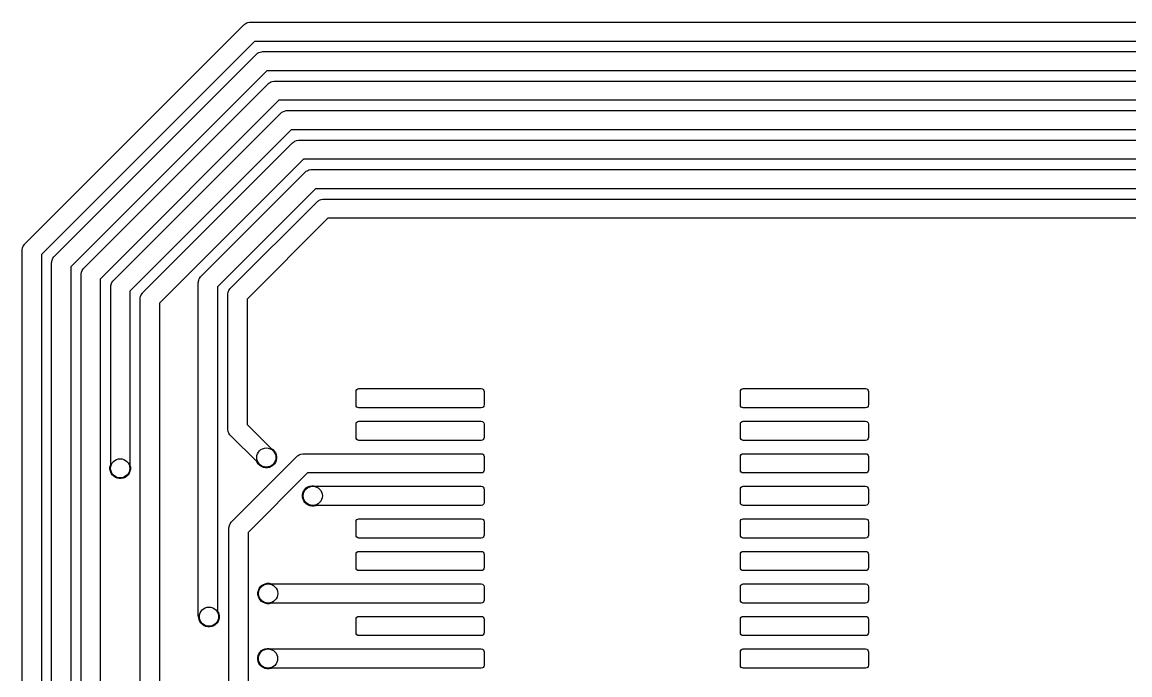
# Model space of a CAD drawing. Extents: x 40 to 257, y -149 to -40.
# Drawn here: x 39.8 to 126.2, y -90.9 to -39.9 of the extents above; entities that cross this region are included whole.
import ezdxf

# ---------------------------------------------------------------- set-up
doc = ezdxf.new("R2010")
doc.units = 0
doc.layers.add('BLACK', color=7, linetype='CONTINUOUS')

msp = doc.modelspace()

# ---------------------------------------------------------------- linework, layer by layer
at = {"layer": 'BLACK', "linetype": 'CONTINUOUS'}
for p, q in [((39.97667, -57.235965), (57.058966, -40.15367)), ((57.058966, -40.15367), (57.113501, -40.104242)), ((57.113501, -40.104242), (57.171345, -40.065592)), ((57.171345, -40.065592), (57.235748, -40.022559)), ((57.235748, -40.022559), (57.292013, -39.999253)), ((57.292013, -39.999253), (57.371583, -39.966294)), ((57.371583, -39.966294), (57.515783, -39.937611)), ((57.515783, -39.937611), (57.589296, -39.934)), ((57.589296, -39.934), (218.410226, -39.934)), ((57.899956, -41.434), (41.256999, -58.076955)), ((218.410226, -41.434), (57.899956, -41.434)), ((58.066607, -42.405242), (58.124451, -42.366592)), ((58.124451, -42.366592), (58.188854, -42.323559)), ((58.188854, -42.323559), (58.245119, -42.300253)), ((58.245119, -42.300253), (58.324689, -42.267294)), ((58.324689, -42.267294), (58.468889, -42.238611)), ((58.468889, -42.238611), (58.542402, -42.235)), ((58.542402, -42.235), (218.195226, -42.235)), ((42.27767, -58.189072), (58.012072, -42.45467)), ((58.012072, -42.45467), (58.066607, -42.405242)), ((58.853062, -43.735), (43.558, -59.030062)), ((218.195226, -43.735), (58.853062, -43.735)), ((44.57867, -59.142176), (58.965176, -44.75567)), ((58.965176, -44.75567), (59.019711, -44.706242)), ((59.019711, -44.706242), (59.077555, -44.667592)), ((59.077555, -44.667592), (59.141958, -44.624559)), ((59.141958, -44.624559), (59.198223, -44.601253)), ((59.198223, -44.601253), (59.277793, -44.568294)), ((59.277793, -44.568294), (59.421993, -44.539611)), ((59.421993, -44.539611), (59.495506, -44.536)), ((59.495506, -44.536), (122.77, -44.536)), ((122.77, -44.536), (218.580226, -44.536)), ((59.806166, -46.036), (45.859, -59.983166)), ((122.77, -46.036), (59.806166, -46.036)), ((218.580226, -46.036), (122.77, -46.036)), ((46.88767, -60.08728), (59.918281, -47.05667)), ((59.918281, -47.05667), (59.972816, -47.007242)), ((59.972816, -47.007242), (60.03066, -46.968592)), ((60.03066, -46.968592), (60.095063, -46.925559)), ((60.095063, -46.925559), (60.151328, -46.902253)), ((60.151328, -46.902253), (60.230898, -46.869294)), ((60.230898, -46.869294), (60.375098, -46.840611)), ((60.375098, -46.840611), (60.448611, -46.837)), ((60.448611, -46.837), (218.540226, -46.837)), ((60.759271, -48.337), (48.168, -60.92827)), ((218.540226, -48.337), (60.759271, -48.337)), ((60.925921, -49.308242), (60.983765, -49.269592)), ((60.983765, -49.269592), (61.048168, -49.226559)), ((61.048168, -49.226559), (61.184002, -49.170295)), ((61.184002, -49.170295), (61.328203, -49.141611)), ((61.328203, -49.141611), (61.401716, -49.138)), ((61.401716, -49.138), (218.708226, -49.138)), ((49.18867, -61.040386), (60.871386, -49.35767)), ((60.871386, -49.35767), (60.925921, -49.308242)), ((61.712376, -50.638), (50.469, -61.881376)), ((218.708226, -50.638), (61.712376, -50.638)), ((53.72867, -59.75449), (61.824491, -51.65867)), ((61.824491, -51.65867), (61.879026, -51.609242)), ((61.879026, -51.609242), (61.93687, -51.570592)), ((61.93687, -51.570592), (62.001273, -51.527559)), ((62.001273, -51.527559), (62.057538, -51.504253)), ((62.057538, -51.504253), (62.137108, -51.471294)), ((62.137108, -51.471294), (62.281308, -51.442611)), ((62.281308, -51.442611), (62.354821, -51.439)), ((62.354821, -51.439), (188.10518, -51.439)), ((62.665481, -52.939), (55.009, -60.59548)), ((187.79452, -52.939), (62.665481, -52.939)), ((56.02967, -60.707596), (62.777596, -53.95967)), ((62.777596, -53.95967), (62.83213, -53.910242)), ((62.83213, -53.910242), (62.893254, -53.8694)), ((62.893254, -53.8694), (62.954378, -53.828559)), ((62.954378, -53.828559), (63.090212, -53.772295)), ((63.090212, -53.772295), (63.234413, -53.743611)), ((63.234413, -53.743611), (63.307926, -53.74)), ((63.307926, -53.74), (187.152074, -53.74)), ((63.618586, -55.24), (57.31, -61.548586)), ((186.841414, -55.24), (63.618586, -55.24)), ((39.756999, -119.431223), (39.757, -57.766295)), ((39.757, -57.766295), (39.760611, -57.692782)), ((39.760611, -57.692782), (39.789294, -57.548582)), ((39.789294, -57.548582), (39.845559, -57.412748)), ((39.845559, -57.412747), (39.927242, -57.2905)), ((39.845559, -57.412748), (39.845559, -57.412747)), ((39.927242, -57.2905), (39.97667, -57.235965)), ((41.256999, -58.076955), (41.256999, -119.431223)), ((42.058, -58.719402), (42.061611, -58.645889)), ((42.058, -120.827331), (42.058, -58.719402)), ((42.061611, -58.645889), (42.090294, -58.501689)), ((42.090294, -58.501689), (42.146559, -58.365855)), ((42.146559, -58.365854), (42.228242, -58.243607)), ((42.146559, -58.365855), (42.146559, -58.365854)), ((42.228242, -58.243607), (42.27767, -58.189072)), ((43.558, -59.030062), (43.558, -120.827331)), ((44.359, -59.672506), (44.362611, -59.598993)), ((44.362611, -59.598993), (44.368952, -59.567115)), ((44.368952, -59.567115), (44.391294, -59.454793)), ((44.391294, -59.454793), (44.447559, -59.318959)), ((44.447559, -59.318958), (44.529242, -59.196711)), ((44.447559, -59.318959), (44.447559, -59.318958)), ((44.529242, -59.196711), (44.57867, -59.142176)), ((44.359, -101.989), (44.359, -59.672506)), ((45.859, -59.983166), (45.859, -101.67834)), ((46.671611, -60.544097), (46.682066, -60.491537)), ((46.682066, -60.491537), (46.700294, -60.399897)), ((46.700294, -60.399897), (46.756559, -60.264063)), ((46.756559, -60.264062), (46.838242, -60.141815)), ((46.756559, -60.264063), (46.756559, -60.264062)), ((46.838242, -60.141815), (46.88767, -60.08728)), ((53.509, -60.28482), (53.512611, -60.211307)), ((53.509, -86.259), (53.509, -60.28482)), ((53.512611, -60.211307), (53.526434, -60.141815)), ((53.526434, -60.141815), (53.541294, -60.067107)), ((53.541294, -60.067107), (53.586063, -59.959026)), ((53.586063, -59.959026), (53.597559, -59.931272)), ((53.597559, -59.931272), (53.679242, -59.809025)), ((53.679242, -59.809025), (53.72867, -59.75449)), ((46.668, -60.61761), (46.671611, -60.544097)), ((46.668, -74.470912), (46.668, -60.61761)), ((48.168, -60.92827), (48.168, -74.509539)), ((48.980879, -61.455639), (49.001294, -61.353003)), ((49.001294, -61.353003), (49.057559, -61.217169)), ((49.057559, -61.217168), (49.139242, -61.094921)), ((49.057559, -61.217169), (49.057559, -61.217168)), ((49.139242, -61.094921), (49.18867, -61.040386)), ((55.009, -60.59548), (55.009, -85.908201)), ((55.81, -61.237926), (55.813611, -61.164413)), ((55.81, -71.66), (55.81, -61.237926)), ((55.813611, -61.164413), (55.842294, -61.020213)), ((55.842294, -61.020213), (55.875253, -60.940643)), ((55.875253, -60.940643), (55.898559, -60.884378)), ((55.898559, -60.884378), (55.980242, -60.762131)), ((55.980242, -60.762131), (56.02967, -60.707596)), ((48.969, -61.570716), (48.972611, -61.497203)), ((48.969, -100.303331), (48.969, -61.570716)), ((48.972611, -61.497203), (48.980879, -61.455639)), ((50.469, -61.881376), (50.469, -100.303331)), ((57.31, -61.548586), (57.31, -71.34934)), ((65.82, -68.765), (65.837127, -68.678896)), ((65.82, -69.815), (65.82, -68.765)), ((65.837127, -68.678896), (65.885901, -68.605901)), ((65.885901, -68.605901), (65.958896, -68.557127)), ((65.958896, -68.557127), (66.045, -68.54)), ((66.045, -68.54), (75.595, -68.54)), ((75.595, -68.54), (75.681104, -68.557127)), ((75.681104, -68.557127), (75.754099, -68.605901)), ((75.754099, -68.605901), (75.802873, -68.678896)), ((75.802873, -68.678896), (75.82, -68.765)), ((75.82, -68.765), (75.82, -69.815)), ((95.82, -68.765), (95.837127, -68.678896)), ((95.82, -69.815), (95.82, -68.765)), ((95.837127, -68.678896), (95.885901, -68.605901)), ((95.885901, -68.605901), (95.958896, -68.557127)), ((95.958896, -68.557127), (96.045, -68.54)), ((96.045, -68.54), (105.595, -68.54)), ((105.595, -68.54), (105.681104, -68.557127)), ((105.681104, -68.557127), (105.754099, -68.605901)), ((105.754099, -68.605901), (105.802873, -68.678896)), ((105.802873, -68.678896), (105.82, -68.765)), ((105.82, -68.765), (105.82, -69.815)), ((65.837127, -69.901104), (65.82, -69.815)), ((65.885901, -69.974099), (65.837127, -69.901104)), ((65.958896, -70.022873), (65.885901, -69.974099)), ((66.045, -70.04), (65.958896, -70.022873)), ((75.681104, -70.022873), (75.595, -70.04)), ((75.754099, -69.974099), (75.681104, -70.022873)), ((75.802873, -69.901104), (75.754099, -69.974099)), ((75.82, -69.815), (75.802873, -69.901104)), ((95.837127, -69.901104), (95.82, -69.815)), ((95.885901, -69.974099), (95.837127, -69.901104)), ((95.958896, -70.022873), (95.885901, -69.974099)), ((96.045, -70.04), (95.958896, -70.022873)), ((105.681104, -70.022873), (105.595, -70.04)), ((105.754099, -69.974099), (105.681104, -70.022873)), ((105.802873, -69.901104), (105.754099, -69.974099)), ((105.82, -69.815), (105.802873, -69.901104)), ((75.595, -70.04), (66.045, -70.04)), ((105.595, -70.04), (96.045, -70.04)), ((55.813611, -71.733513), (55.81, -71.66)), ((55.842294, -71.877713), (55.813611, -71.733513)), ((57.31, -71.34934), (59.15957, -73.19891)), ((65.82, -71.305), (65.837127, -71.218896)), ((65.82, -72.355), (65.82, -71.305)), ((65.837127, -71.218896), (65.885901, -71.145901)), ((65.885901, -71.145901), (65.958896, -71.097127)), ((65.958896, -71.097127), (66.045, -71.08)), ((66.045, -71.08), (75.595, -71.08)), ((75.595, -71.08), (75.681104, -71.097127)), ((75.681104, -71.097127), (75.754099, -71.145901)), ((75.754099, -71.145901), (75.802873, -71.218896)), ((75.802873, -71.218896), (75.82, -71.305)), ((75.82, -71.305), (75.82, -72.355)), ((95.82, -71.305), (95.837127, -71.218896)), ((95.82, -72.355), (95.82, -71.305)), ((95.837127, -71.218896), (95.885901, -71.145901)), ((95.885901, -71.145901), (95.958896, -71.097127)), ((95.958896, -71.097127), (96.045, -71.08)), ((96.045, -71.08), (105.595, -71.08)), ((105.595, -71.08), (105.681104, -71.097127)), ((105.681104, -71.097127), (105.754099, -71.145901)), ((105.754099, -71.145901), (105.802873, -71.218896)), ((105.802873, -71.218896), (105.82, -71.305)), ((105.82, -71.305), (105.82, -72.355)), ((55.875253, -71.957283), (55.842294, -71.877713)), ((55.898559, -72.013548), (55.875253, -71.957283)), ((55.980242, -72.135795), (55.898559, -72.013548)), ((56.02967, -72.19033), (55.980242, -72.135795)), ((58.09891, -74.25957), (56.02967, -72.19033)), ((65.837127, -72.441104), (65.82, -72.355)), ((65.885901, -72.514099), (65.837127, -72.441104)), ((65.958896, -72.562873), (65.885901, -72.514099)), ((66.045, -72.58), (65.958896, -72.562873)), ((75.595, -72.58), (66.045, -72.58)), ((75.681104, -72.562873), (75.595, -72.58)), ((75.754099, -72.514099), (75.681104, -72.562873)), ((75.802873, -72.441104), (75.754099, -72.514099)), ((75.82, -72.355), (75.802873, -72.441104)), ((95.837127, -72.441104), (95.82, -72.355)), ((95.885901, -72.514099), (95.837127, -72.441104)), ((95.958896, -72.562873), (95.885901, -72.514099)), ((96.045, -72.58), (95.958896, -72.562873)), ((105.595, -72.58), (96.045, -72.58)), ((105.681104, -72.562873), (105.595, -72.58)), ((105.754099, -72.514099), (105.681104, -72.562873)), ((105.802873, -72.441104), (105.754099, -72.514099)), ((105.82, -72.355), (105.802873, -72.441104)), ((59.15957, -73.19891), (59.197117, -73.214463)), ((59.197117, -73.214463), (59.327515, -73.301592)), ((59.327515, -73.301592), (59.438408, -73.412485)), ((59.438408, -73.412485), (59.525537, -73.542883)), ((56.11967, -78.91967), (61.19967, -73.83967)), ((58.114463, -74.297117), (58.09891, -74.25957)), ((58.201592, -74.427515), (58.114463, -74.297117)), ((59.525537, -74.297117), (59.438408, -74.427515)), ((59.525537, -73.542883), (59.585552, -73.687772)), ((59.585552, -74.152228), (59.525537, -74.297117)), ((59.585552, -73.687772), (59.616148, -73.841586)), ((59.616148, -73.998414), (59.585552, -74.152228)), ((59.616148, -73.841586), (59.616148, -73.998414)), ((61.19967, -73.83967), (61.254205, -73.790242)), ((61.254205, -73.790242), (61.301118, -73.758896)), ((61.301118, -73.758896), (61.376452, -73.708559)), ((61.376452, -73.708559), (61.432717, -73.685253)), ((61.432717, -73.685253), (61.512287, -73.652294)), ((61.512287, -73.652294), (61.656487, -73.623611)), ((61.656487, -73.623611), (61.73, -73.62)), ((61.73, -73.62), (70.82, -73.62)), ((70.82, -73.62), (75.595, -73.62)), ((75.595, -73.62), (75.681104, -73.637127)), ((75.681104, -73.637127), (75.754099, -73.685901)), ((75.754099, -73.685901), (75.802873, -73.758896)), ((75.802873, -73.758896), (75.82, -73.845)), ((75.82, -73.845), (75.82, -74.895)), ((95.82, -73.845), (95.837127, -73.758896)), ((95.82, -74.895), (95.82, -73.845)), ((95.837127, -73.758896), (95.885901, -73.685901)), ((95.885901, -73.685901), (95.958896, -73.637127)), ((95.958896, -73.637127), (96.045, -73.62)), ((96.045, -73.62), (105.595, -73.62)), ((105.595, -73.62), (105.681104, -73.637127)), ((105.681104, -73.637127), (105.754099, -73.685901)), ((105.754099, -73.685901), (105.802873, -73.758896)), ((105.802873, -73.758896), (105.82, -73.845)), ((105.82, -73.845), (105.82, -74.895)), ((46.613852, -74.681586), (46.644448, -74.527772)), ((46.613852, -74.838414), (46.613852, -74.681586)), ((46.644448, -74.992228), (46.613852, -74.838414)), ((46.644448, -74.527772), (46.668, -74.470912)), ((46.704463, -75.137117), (46.644448, -74.992228)), ((46.791592, -75.267515), (46.704463, -75.137117)), ((48.115537, -75.137117), (48.028408, -75.267515)), ((48.175552, -74.992228), (48.115537, -75.137117)), ((48.168, -74.509539), (48.175552, -74.527772)), ((48.175552, -74.527772), (48.206148, -74.681586)), ((48.206148, -74.838414), (48.175552, -74.992228)), ((48.206148, -74.681586), (48.206148, -74.838414)), ((62.04066, -75.12), (57.4, -79.76066)), ((58.312485, -74.538408), (58.201592, -74.427515)), ((58.442883, -74.625537), (58.312485, -74.538408)), ((58.587772, -74.685552), (58.442883, -74.625537)), ((58.741586, -74.716148), (58.587772, -74.685552)), ((58.898414, -74.716148), (58.741586, -74.716148)), ((59.052228, -74.685552), (58.898414, -74.716148)), ((59.197117, -74.625537), (59.052228, -74.685552)), ((59.327515, -74.538408), (59.197117, -74.625537)), ((59.438408, -74.427515), (59.327515, -74.538408)), ((66.045, -75.12), (62.04066, -75.12)), ((75.595, -75.12), (66.045, -75.12)), ((75.681104, -75.102873), (75.595, -75.12)), ((75.754099, -75.054099), (75.681104, -75.102873)), ((75.802873, -74.981104), (75.754099, -75.054099)), ((75.82, -74.895), (75.802873, -74.981104)), ((95.837127, -74.981104), (95.82, -74.895)), ((95.885901, -75.054099), (95.837127, -74.981104)), ((95.958896, -75.102873), (95.885901, -75.054099)), ((96.045, -75.12), (95.958896, -75.102873)), ((105.595, -75.12), (96.045, -75.12)), ((105.681104, -75.102873), (105.595, -75.12)), ((105.754099, -75.054099), (105.681104, -75.102873)), ((105.802873, -74.981104), (105.754099, -75.054099)), ((105.82, -74.895), (105.802873, -74.981104)), ((46.902485, -75.378408), (46.791592, -75.267515)), ((47.032883, -75.465537), (46.902485, -75.378408)), ((47.177772, -75.525552), (47.032883, -75.465537)), ((47.331586, -75.556148), (47.177772, -75.525552)), ((47.488414, -75.556148), (47.331586, -75.556148)), ((47.642228, -75.525552), (47.488414, -75.556148)), ((47.787117, -75.465537), (47.642228, -75.525552)), ((47.917515, -75.378408), (47.787117, -75.465537)), ((48.028408, -75.267515), (47.917515, -75.378408)), ((61.647958, -76.831586), (61.678554, -76.677772)), ((61.647958, -76.988414), (61.647958, -76.831586)), ((61.678554, -76.677772), (61.738569, -76.532883)), ((61.738569, -76.532883), (61.825698, -76.402485)), ((61.825698, -76.402485), (61.936591, -76.291592)), ((61.936591, -76.291592), (62.066989, -76.204463)), ((62.066989, -76.204463), (62.211878, -76.144448)), ((62.211878, -76.144448), (62.365692, -76.113852)), ((62.365692, -76.113852), (62.52252, -76.113852)), ((62.52252, -76.113852), (62.676334, -76.144448)), ((62.676334, -76.144448), (62.71388, -76.16)), ((62.71388, -76.16), (70.82, -76.16)), ((70.82, -76.16), (75.595, -76.16)), ((75.595, -76.16), (75.681104, -76.177127)), ((75.681104, -76.177127), (75.754099, -76.225901)), ((75.754099, -76.225901), (75.802873, -76.298896)), ((75.802873, -76.298896), (75.82, -76.385)), ((75.82, -76.385), (75.82, -77.435)), ((95.82, -76.385), (95.837127, -76.298896)), ((95.82, -77.435), (95.82, -76.385)), ((95.837127, -76.298896), (95.885901, -76.225901)), ((95.885901, -76.225901), (95.958896, -76.177127)), ((95.958896, -76.177127), (96.045, -76.16)), ((96.045, -76.16), (105.595, -76.16)), ((105.595, -76.16), (105.681104, -76.177127)), ((105.681104, -76.177127), (105.754099, -76.225901)), ((105.754099, -76.225901), (105.802873, -76.298896)), ((105.802873, -76.298896), (105.82, -76.385)), ((105.82, -76.385), (105.82, -77.435)), ((61.678554, -77.142228), (61.647958, -76.988414)), ((61.738569, -77.287117), (61.678554, -77.142228)), ((61.825698, -77.417515), (61.738569, -77.287117)), ((61.936591, -77.528408), (61.825698, -77.417515)), ((62.066989, -77.615537), (61.936591, -77.528408)), ((62.211878, -77.675552), (62.066989, -77.615537)), ((62.365692, -77.706148), (62.211878, -77.675552)), ((62.52252, -77.706148), (62.365692, -77.706148)), ((62.676334, -77.675552), (62.52252, -77.706148)), ((62.71388, -77.66), (62.676334, -77.675552)), ((66.045, -77.66), (62.71388, -77.66)), ((75.595, -77.66), (66.045, -77.66)), ((75.681104, -77.642873), (75.595, -77.66)), ((75.754099, -77.594099), (75.681104, -77.642873)), ((75.802873, -77.521104), (75.754099, -77.594099)), ((75.82, -77.435), (75.802873, -77.521104)), ((95.837127, -77.521104), (95.82, -77.435)), ((95.885901, -77.594099), (95.837127, -77.521104)), ((95.958896, -77.642873), (95.885901, -77.594099)), ((96.045, -77.66), (95.958896, -77.642873)), ((105.595, -77.66), (96.045, -77.66)), ((105.681104, -77.642873), (105.595, -77.66)), ((105.754099, -77.594099), (105.681104, -77.642873)), ((105.802873, -77.521104), (105.754099, -77.594099)), ((105.82, -77.435), (105.802873, -77.521104)), ((55.9, -79.45), (55.903611, -79.376487)), ((55.9, -125.692074), (55.9, -79.45)), ((55.903611, -79.376487), (55.907885, -79.355)), ((55.907885, -79.355), (55.932294, -79.232287)), ((55.932294, -79.232287), (55.988559, -79.096453)), ((55.988559, -79.096452), (56.070242, -78.974205)), ((55.988559, -79.096453), (55.988559, -79.096452)), ((56.070242, -78.974205), (56.11967, -78.91967)), ((65.82, -78.925), (65.837127, -78.838896)), ((65.82, -79.975), (65.82, -78.925)), ((65.837127, -78.838896), (65.885901, -78.765901)), ((65.885901, -78.765901), (65.958896, -78.717127)), ((65.958896, -78.717127), (66.045, -78.7)), ((66.045, -78.7), (75.595, -78.7)), ((75.595, -78.7), (75.681104, -78.717127)), ((75.681104, -78.717127), (75.754099, -78.765901)), ((75.754099, -78.765901), (75.802873, -78.838896)), ((75.802873, -78.838896), (75.82, -78.925)), ((75.82, -78.925), (75.82, -79.975)), ((95.82, -78.925), (95.837127, -78.838896)), ((95.82, -79.975), (95.82, -78.925)), ((95.837127, -78.838896), (95.885901, -78.765901)), ((95.885901, -78.765901), (95.958896, -78.717127)), ((95.958896, -78.717127), (96.045, -78.7)), ((96.045, -78.7), (105.595, -78.7)), ((105.595, -78.7), (105.681104, -78.717127)), ((105.681104, -78.717127), (105.754099, -78.765901)), ((105.754099, -78.765901), (105.802873, -78.838896)), ((105.802873, -78.838896), (105.82, -78.925)), ((105.82, -78.925), (105.82, -79.975)), ((57.4, -79.76066), (57.4, -125.381414)), ((65.837127, -80.061104), (65.82, -79.975)), ((65.885901, -80.134099), (65.837127, -80.061104)), ((65.958896, -80.182873), (65.885901, -80.134099)), ((66.045, -80.2), (65.958896, -80.182873)), ((75.595, -80.2), (66.045, -80.2)), ((75.681104, -80.182873), (75.595, -80.2)), ((75.754099, -80.134099), (75.681104, -80.182873)), ((75.802873, -80.061104), (75.754099, -80.134099)), ((75.82, -79.975), (75.802873, -80.061104)), ((95.837127, -80.061104), (95.82, -79.975)), ((95.885901, -80.134099), (95.837127, -80.061104)), ((95.958896, -80.182873), (95.885901, -80.134099)), ((96.045, -80.2), (95.958896, -80.182873)), ((105.595, -80.2), (96.045, -80.2)), ((105.681104, -80.182873), (105.595, -80.2)), ((105.754099, -80.134099), (105.681104, -80.182873)), ((105.802873, -80.061104), (105.754099, -80.134099)), ((105.82, -79.975), (105.802873, -80.061104)), ((65.885901, -81.305901), (65.958896, -81.257127)), ((65.958896, -81.257127), (66.045, -81.24)), ((66.045, -81.24), (75.595, -81.24)), ((75.595, -81.24), (75.681104, -81.257127)), ((75.681104, -81.257127), (75.754099, -81.305901)), ((95.885901, -81.305901), (95.958896, -81.257127)), ((95.958896, -81.257127), (96.045, -81.24)), ((96.045, -81.24), (105.595, -81.24)), ((105.595, -81.24), (105.681104, -81.257127)), ((105.681104, -81.257127), (105.754099, -81.305901)), ((65.82, -81.465), (65.837127, -81.378896)), ((65.82, -82.515), (65.82, -81.465)), ((65.837127, -81.378896), (65.885901, -81.305901)), ((75.754099, -81.305901), (75.802873, -81.378896)), ((75.802873, -81.378896), (75.82, -81.465)), ((75.82, -81.465), (75.82, -82.515)), ((95.82, -81.465), (95.837127, -81.378896)), ((95.82, -82.515), (95.82, -81.465)), ((95.837127, -81.378896), (95.885901, -81.305901)), ((105.754099, -81.305901), (105.802873, -81.378896)), ((105.802873, -81.378896), (105.82, -81.465)), ((105.82, -81.465), (105.82, -82.515)), ((65.837127, -82.601104), (65.82, -82.515)), ((65.885901, -82.674099), (65.837127, -82.601104)), ((65.958896, -82.722873), (65.885901, -82.674099)), ((66.045, -82.74), (65.958896, -82.722873)), ((75.595, -82.74), (66.045, -82.74)), ((75.681104, -82.722873), (75.595, -82.74)), ((75.754099, -82.674099), (75.681104, -82.722873)), ((75.802873, -82.601104), (75.754099, -82.674099)), ((75.82, -82.515), (75.802873, -82.601104)), ((95.837127, -82.601104), (95.82, -82.515)), ((95.885901, -82.674099), (95.837127, -82.601104)), ((95.958896, -82.722873), (95.885901, -82.674099)), ((96.045, -82.74), (95.958896, -82.722873)), ((105.595, -82.74), (96.045, -82.74)), ((105.681104, -82.722873), (105.595, -82.74)), ((105.754099, -82.674099), (105.681104, -82.722873)), ((105.802873, -82.601104), (105.754099, -82.674099)), ((105.82, -82.515), (105.802873, -82.601104)), ((58.453485, -83.911592), (58.583883, -83.824463)), ((58.583883, -83.824463), (58.728772, -83.764448)), ((58.728772, -83.764448), (58.882586, -83.733852)), ((58.882586, -83.733852), (59.039414, -83.733852)), ((59.039414, -83.733852), (59.193228, -83.764448)), ((59.193228, -83.764448), (59.230774, -83.78)), ((59.230774, -83.78), (70.82, -83.78)), ((70.82, -83.78), (75.595, -83.78)), ((75.595, -83.78), (75.681104, -83.797127)), ((75.681104, -83.797127), (75.754099, -83.845901)), ((75.754099, -83.845901), (75.802873, -83.918896)), ((95.837127, -83.918896), (95.885901, -83.845901)), ((95.885901, -83.845901), (95.958896, -83.797127)), ((95.958896, -83.797127), (96.045, -83.78)), ((96.045, -83.78), (105.595, -83.78)), ((105.595, -83.78), (105.681104, -83.797127)), ((105.681104, -83.797127), (105.754099, -83.845901)), ((105.754099, -83.845901), (105.802873, -83.918896)), ((58.164852, -84.451586), (58.195448, -84.297772)), ((58.164852, -84.608414), (58.164852, -84.451586)), ((58.195448, -84.762228), (58.164852, -84.608414)), ((58.195448, -84.297772), (58.255463, -84.152883)), ((58.255463, -84.152883), (58.342592, -84.022485)), ((58.342592, -84.022485), (58.453485, -83.911592)), ((75.802873, -83.918896), (75.82, -84.005)), ((75.82, -84.005), (75.82, -85.055)), ((95.82, -84.005), (95.837127, -83.918896)), ((95.82, -85.055), (95.82, -84.005)), ((105.802873, -83.918896), (105.82, -84.005)), ((105.82, -84.005), (105.82, -85.055)), ((58.255463, -84.907117), (58.195448, -84.762228)), ((58.342592, -85.037515), (58.255463, -84.907117)), ((58.453485, -85.148408), (58.342592, -85.037515)), ((58.583883, -85.235537), (58.453485, -85.148408)), ((58.728772, -85.295552), (58.583883, -85.235537)), ((58.882586, -85.326148), (58.728772, -85.295552)), ((59.039414, -85.326148), (58.882586, -85.326148)), ((59.193228, -85.295552), (59.039414, -85.326148)), ((59.230774, -85.28), (59.193228, -85.295552)), ((66.045, -85.28), (59.230774, -85.28)), ((75.595, -85.28), (66.045, -85.28)), ((75.681104, -85.262873), (75.595, -85.28)), ((75.754099, -85.214099), (75.681104, -85.262873)), ((75.802873, -85.141104), (75.754099, -85.214099)), ((75.82, -85.055), (75.802873, -85.141104)), ((95.837127, -85.141104), (95.82, -85.055)), ((95.885901, -85.214099), (95.837127, -85.141104)), ((95.958896, -85.262873), (95.885901, -85.214099)), ((96.045, -85.28), (95.958896, -85.262873)), ((105.595, -85.28), (96.045, -85.28)), ((105.681104, -85.262873), (105.595, -85.28)), ((105.754099, -85.214099), (105.681104, -85.262873)), ((105.802873, -85.141104), (105.754099, -85.214099)), ((105.82, -85.055), (105.802873, -85.141104)), ((53.512611, -86.332513), (53.509, -86.259)), ((53.541294, -86.476713), (53.512611, -86.332513)), ((55.009, -85.908201), (55.045537, -85.962883)), ((55.045537, -85.962883), (55.105552, -86.107772)), ((55.105552, -86.107772), (55.136148, -86.261586)), ((55.136148, -86.418414), (55.105552, -86.572228)), ((55.136148, -86.261586), (55.136148, -86.418414)), ((65.82, -86.545), (65.837127, -86.458896)), ((65.837127, -86.458896), (65.885901, -86.385901)), ((65.885901, -86.385901), (65.958896, -86.337127)), ((65.958896, -86.337127), (66.045, -86.32)), ((66.045, -86.32), (75.595, -86.32)), ((75.595, -86.32), (75.681104, -86.337127)), ((75.681104, -86.337127), (75.754099, -86.385901)), ((75.754099, -86.385901), (75.802873, -86.458896)), ((75.802873, -86.458896), (75.82, -86.545)), ((95.82, -86.545), (95.837127, -86.458896)), ((95.837127, -86.458896), (95.885901, -86.385901)), ((95.885901, -86.385901), (95.958896, -86.337127)), ((95.958896, -86.337127), (96.045, -86.32)), ((96.045, -86.32), (105.595, -86.32)), ((105.595, -86.32), (105.681104, -86.337127)), ((105.681104, -86.337127), (105.754099, -86.385901)), ((105.754099, -86.385901), (105.802873, -86.458896)), ((105.802873, -86.458896), (105.82, -86.545)), ((53.542965, -86.480746), (53.541294, -86.476713)), ((53.568525, -86.542455), (53.542965, -86.480746)), ((53.574448, -86.572228), (53.568525, -86.542455)), ((53.634463, -86.717117), (53.574448, -86.572228)), ((53.721592, -86.847515), (53.634463, -86.717117)), ((53.832485, -86.958408), (53.721592, -86.847515)), ((53.962883, -87.045537), (53.832485, -86.958408)), ((54.107772, -87.105552), (53.962883, -87.045537)), ((54.261586, -87.136148), (54.107772, -87.105552)), ((54.418414, -87.136148), (54.261586, -87.136148)), ((54.572228, -87.105552), (54.418414, -87.136148)), ((54.717117, -87.045537), (54.572228, -87.105552)), ((54.847515, -86.958408), (54.717117, -87.045537)), ((54.958408, -86.847515), (54.847515, -86.958408)), ((55.045537, -86.717117), (54.958408, -86.847515)), ((55.105552, -86.572228), (55.045537, -86.717117)), ((65.82, -87.595), (65.82, -86.545)), ((75.82, -86.545), (75.82, -87.595)), ((95.82, -87.595), (95.82, -86.545)), ((105.82, -86.545), (105.82, -87.595)), ((65.837127, -87.681104), (65.82, -87.595)), ((65.885901, -87.754099), (65.837127, -87.681104)), ((65.958896, -87.802873), (65.885901, -87.754099)), ((66.045, -87.82), (65.958896, -87.802873)), ((75.595, -87.82), (66.045, -87.82)), ((75.681104, -87.802873), (75.595, -87.82)), ((75.754099, -87.754099), (75.681104, -87.802873)), ((75.802873, -87.681104), (75.754099, -87.754099)), ((75.82, -87.595), (75.802873, -87.681104)), ((95.837127, -87.681104), (95.82, -87.595)), ((95.885901, -87.754099), (95.837127, -87.681104)), ((95.958896, -87.802873), (95.885901, -87.754099)), ((96.045, -87.82), (95.958896, -87.802873)), ((105.595, -87.82), (96.045, -87.82)), ((105.681104, -87.802873), (105.595, -87.82)), ((105.754099, -87.754099), (105.681104, -87.802873)), ((105.802873, -87.681104), (105.754099, -87.754099)), ((105.82, -87.595), (105.802873, -87.681104)), ((58.332592, -89.102485), (58.443485, -88.991592)), ((58.443485, -88.991592), (58.573883, -88.904463)), ((58.573883, -88.904463), (58.718772, -88.844448)), ((58.718772, -88.844448), (58.872586, -88.813852)), ((58.872586, -88.813852), (59.029414, -88.813852)), ((59.029414, -88.813852), (59.183228, -88.844448)), ((59.183228, -88.844448), (59.220774, -88.86)), ((59.220774, -88.86), (70.82, -88.86)), ((70.82, -88.86), (75.595, -88.86)), ((75.595, -88.86), (75.681104, -88.877127)), ((75.681104, -88.877127), (75.754099, -88.925901)), ((75.754099, -88.925901), (75.802873, -88.998896)), ((75.802873, -88.998896), (75.82, -89.085)), ((95.82, -89.085), (95.837127, -88.998896)), ((95.837127, -88.998896), (95.885901, -88.925901)), ((95.885901, -88.925901), (95.958896, -88.877127)), ((95.958896, -88.877127), (96.045, -88.86)), ((96.045, -88.86), (105.595, -88.86)), ((105.595, -88.86), (105.681104, -88.877127)), ((105.681104, -88.877127), (105.754099, -88.925901)), ((105.754099, -88.925901), (105.802873, -88.998896)), ((105.802873, -88.998896), (105.82, -89.085)), ((58.154852, -89.531586), (58.185448, -89.377772)), ((58.154852, -89.688414), (58.154852, -89.531586)), ((58.185448, -89.842228), (58.154852, -89.688414)), ((58.185448, -89.377772), (58.245463, -89.232883)), ((58.245463, -89.987117), (58.185448, -89.842228)), ((58.245463, -89.232883), (58.332592, -89.102485)), ((75.82, -89.085), (75.82, -90.135)), ((95.82, -90.135), (95.82, -89.085)), ((105.82, -89.085), (105.82, -90.135)), ((58.332592, -90.117515), (58.245463, -89.987117)), ((58.443485, -90.228408), (58.332592, -90.117515)), ((58.573883, -90.315537), (58.443485, -90.228408)), ((58.718772, -90.375552), (58.573883, -90.315537)), ((58.872586, -90.406148), (58.718772, -90.375552)), ((59.029414, -90.406148), (58.872586, -90.406148)), ((59.183228, -90.375552), (59.029414, -90.406148)), ((59.220774, -90.36), (59.183228, -90.375552)), ((66.045, -90.36), (59.220774, -90.36)), ((75.595, -90.36), (66.045, -90.36)), ((75.681104, -90.342873), (75.595, -90.36)), ((75.754099, -90.294099), (75.681104, -90.342873)), ((75.802873, -90.221104), (75.754099, -90.294099)), ((75.82, -90.135), (75.802873, -90.221104)), ((95.837127, -90.221104), (95.82, -90.135)), ((95.885901, -90.294099), (95.837127, -90.221104)), ((95.958896, -90.342873), (95.885901, -90.294099)), ((96.045, -90.36), (95.958896, -90.342873)), ((105.595, -90.36), (96.045, -90.36)), ((105.681104, -90.342873), (105.595, -90.36)), ((105.754099, -90.294099), (105.681104, -90.342873)), ((105.802873, -90.221104), (105.754099, -90.294099)), ((105.82, -90.135), (105.802873, -90.221104))]:
    msp.add_line(p, q, dxfattribs=at)
at = {"layer": 'BLACK'}
for centre in [(58.82, -73.92), (47.41, -74.76), (62.444106, -76.91), (58.961, -84.53), (54.34, -86.34), (58.951, -89.61)]:
    msp.add_circle(centre, 0.75, dxfattribs=at)

doc.saveas('drawing.dxf')
